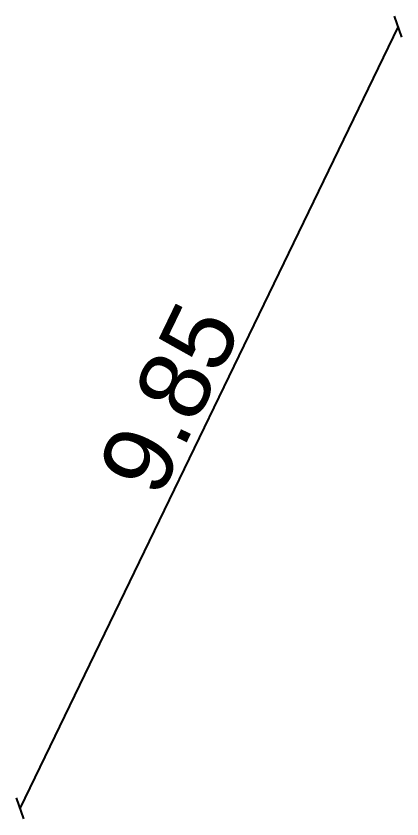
# Model space of a CAD drawing. Header units: millimetres. Extents: x 195890 to 354127, y 355817 to 1139449.
# Drawn here: x 354123.02 to 354127.4, y 355817.08 to 355826.19 of the extents above; entities that cross this region are included whole.
import ezdxf

# ---------------------------------------------------------------- set-up
doc = ezdxf.new("R2010")
doc.units = ezdxf.units.MM
doc.header["$PDMODE"] = 3
doc.header["$PDSIZE"] = 0.1
doc.layers.get('0').update_dxf_attribs({"color": 5})
doc.layers.add('landscape design', color=7, linetype='Continuous', lineweight=25)
doc.styles.add('AAAA', font='arial.ttf')
doc.dimstyles.new('1-100', dxfattribs={"dimtxt": 0.8, "dimasz": 0.18, "dimexe": 0.18, "dimexo": 0.0625, "dimgap": 0.09, "dimtad": 1, "dimzin": 4, "dimdsep": 46, "dimtxsty": 'AAAA', "dimblk": 'OBLIQUE', "dimcen": 0.09, "dimse1": 1, "dimse2": 1, "dimclrd": 256, "dimclrt": 256, "dimadec": 0, "dimazin": 1, "dimtfac": 1, "dimtix": 1, "dimtofl": 0, "dimtmove": 1, "dimatfit": 3, "dimfxl": 0.18, "dimtfillclr": 255, "dimtolj": 1, "dimtzin": 0, "dimarcsym": 0})

# ---------------------------------------------------------------- blocks, each defined once
blk = doc.blocks.new('_OBLIQUE')
at = {"color": 0, "linetype": 'ByBlock'}
blk.add_line((-0.5, -0.5), (0.5, 0.5), dxfattribs=at)
blk = doc.blocks.new('*D2')
at = {"layer": 'Defpoints', "color": 0, "ltscale": 0.05, "transparency": 16777216}
for p in [(354127.3966, 355826.0468), (354123.0594, 355817.1986), (354123.0975, 355817.1801)]:
    blk.add_point(p, dxfattribs=at)
at = {"layer": 'landscape design', "lineweight": -2, "ltscale": 0.05, "transparency": 16777216}
blk.add_line((354127.3584, 355826.0653), (354123.0594, 355817.1986), dxfattribs=at)
at = {"layer": 'landscape design', "lineweight": -2, "ltscale": 0.05, "transparency": 16777216, "xscale": 0.18, "yscale": 0.18, "zscale": 0.18}
for p, rotation in [((354127.3584, 355826.0653), 64.13336787178815), ((354123.0594, 355817.1986), 244.1333678717882)]:
    blk.add_blockref('_OBLIQUE', p, dxfattribs=dict(at, rotation=rotation))
at = {"layer": 'landscape design', "ltscale": 0.05, "transparency": 16777216, "insert": (354124.7604, 355821.8494), "char_height": 0.8, "attachment_point": 5, "rotation": 64.13337, "style": 'AAAA'}
blk.add_mtext('\\A1;9.85', dxfattribs=at)

msp = doc.modelspace()

# ---------------------------------------------------------------- dimensions: what is measured, and where the dimension line sits
at = {"layer": 'landscape design', "color": 5, "ltscale": 0.05}
dim = msp.add_aligned_dim(p1=(354127.3966, 355826.0468), p2=(354123.0975, 355817.1801), distance=-0.0424, dimstyle='1-100', dxfattribs=at)
dim.commit()
dim.dimension.update_dxf_attribs({"geometry": '*D2', "text_midpoint": (354124.7604, 355821.8494)})

doc.saveas('drawing.dxf')
